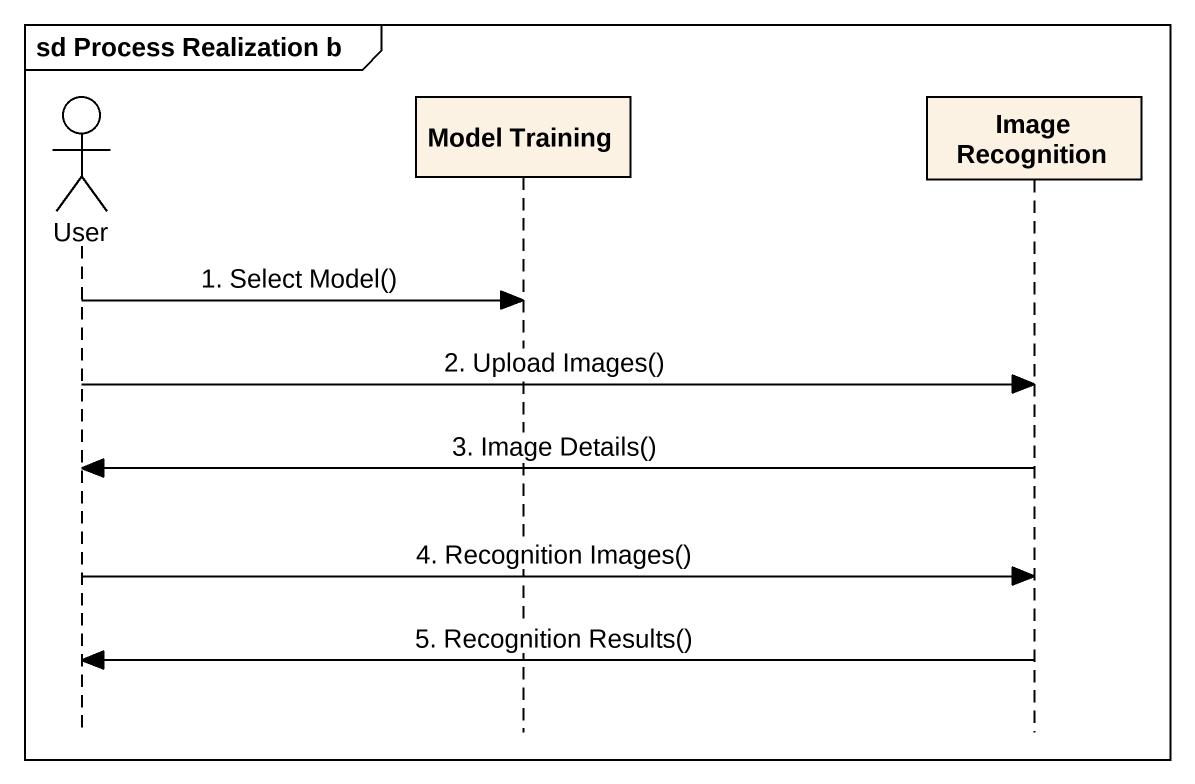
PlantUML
@startuml
mainframe sd Process Realization b
hide footbox
actor User
participant "Model Training" as Model_Training
participant "Image Recognition" as Image_Recognition

User -> Model_Training : 1. Select Model()
User -> Image_Recognition : 2. Upload Images()
Image_Recognition -> User : 3. Image Details()
User -> Image_Recognition : 4. Recognition Images()
Image_Recognition -> User : 5. Recognition Results()
@enduml
